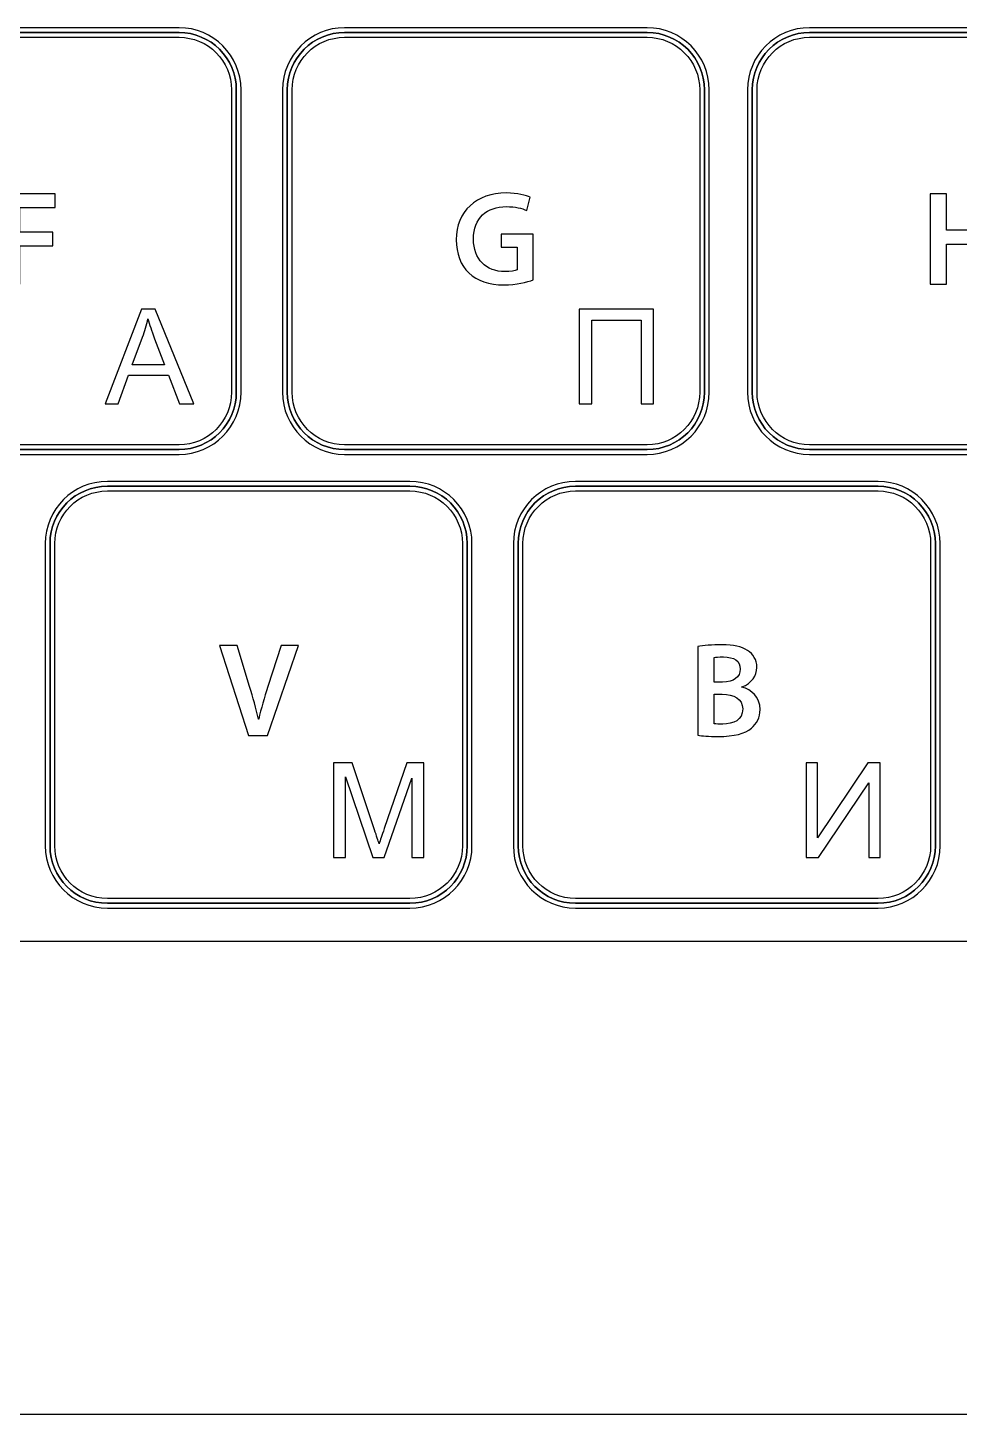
# Model space of a CAD drawing. Header units: millimetres. Extents: x -129 to 142, y -94 to 111.
# Drawn here: x -31.6 to 6, y 6.6 to 62.5 of the extents above; entities that cross this region are included whole.
import ezdxf

# ---------------------------------------------------------------- set-up
doc = ezdxf.new("R2010")
doc.units = ezdxf.units.MM
doc.header["$MEASUREMENT"] = 0
doc.layers.add('layer 1', color=7, linetype='Continuous')

msp = doc.modelspace()

# ---------------------------------------------------------------- linework, layer by layer
at = {"layer": 'layer 1', "color": 7, "lineweight": 25}
for points, knots in [([(-25.4899, 45.3236), (-25.4899, 45.3236), (-37.6914, 45.3236), (-37.6914, 45.3236), (-37.6914, 45.3236), (-39.0724, 45.3236), (-40.1955, 46.4474), (-40.1955, 47.8281), (-40.1955, 47.8281), (-40.1955, 47.8281), (-40.1955, 60.0295), (-40.1955, 60.0295), (-40.1955, 60.0295), (-40.1955, 61.4102), (-39.0724, 62.5336), (-37.6914, 62.5336), (-37.6914, 62.5336), (-37.6914, 62.5336), (-25.4899, 62.5336), (-25.4899, 62.5336), (-25.4899, 62.5336), (-24.1092, 62.5336), (-22.9859, 61.4102), (-22.9859, 60.0295), (-22.9859, 60.0295), (-22.9859, 60.0295), (-22.9859, 47.8281), (-22.9859, 47.8281), (-22.9859, 47.8281), (-22.9859, 46.4474), (-24.1092, 45.3236), (-25.4899, 45.3236)], [0, 0, 0, 0, 0.1111111, 0.1111111, 0.1111111, 0.1111111, 0.2222222, 0.2222222, 0.2222222, 0.2222222, 0.3333333, 0.3333333, 0.3333333, 0.3333333, 0.4444444, 0.4444444, 0.4444444, 0.4444444, 0.5555556, 0.5555556, 0.5555556, 0.5555556, 0.6666667, 0.6666667, 0.6666667, 0.6666667, 0.7777778, 0.7777778, 0.7777778, 0.7777778, 1, 1, 1, 1]), ([(-37.6914, 62.148), (-37.6914, 62.148), (-37.6914, 62.148), (-37.6914, 62.148), (-37.6914, 62.148), (-38.8595, 62.148), (-39.8105, 61.1979), (-39.8105, 60.0295), (-39.8105, 60.0295), (-39.8105, 60.0295), (-39.8105, 47.8281), (-39.8105, 47.8281), (-39.8105, 47.8281), (-39.8105, 46.6597), (-38.8595, 45.7086), (-37.6914, 45.7086), (-37.6914, 45.7086), (-37.6914, 45.7086), (-25.4899, 45.7086), (-25.4899, 45.7086), (-25.4899, 45.7086), (-24.3219, 45.7086), (-23.3711, 46.6597), (-23.3711, 47.8281), (-23.3711, 47.8281), (-23.3711, 47.8281), (-23.3711, 60.0295), (-23.3711, 60.0295), (-23.3711, 60.0295), (-23.3711, 61.1979), (-24.3219, 62.148), (-25.4899, 62.148), (-25.4899, 62.148), (-25.4899, 62.148), (-37.6914, 62.148), (-37.6914, 62.148)], [0, 0, 0, 0, 0.1, 0.1, 0.1, 0.1, 0.2, 0.2, 0.2, 0.2, 0.3, 0.3, 0.3, 0.3, 0.4, 0.4, 0.4, 0.4, 0.5, 0.5, 0.5, 0.5, 0.6, 0.6, 0.6, 0.6, 0.7, 0.7, 0.7, 0.7, 0.8, 0.8, 0.8, 0.8, 1, 1, 1, 1]), ([(-6.6099, 45.3236), (-6.6099, 45.3236), (-18.8119, 45.3236), (-18.8119, 45.3236), (-18.8119, 45.3236), (-20.1926, 45.3236), (-21.3161, 46.4474), (-21.3161, 47.8281), (-21.3161, 47.8281), (-21.3161, 47.8281), (-21.3161, 60.0295), (-21.3161, 60.0295), (-21.3161, 60.0295), (-21.3161, 61.4102), (-20.1926, 62.5336), (-18.8119, 62.5336), (-18.8119, 62.5336), (-18.8119, 62.5336), (-6.6099, 62.5336), (-6.6099, 62.5336), (-6.6099, 62.5336), (-5.2285, 62.5336), (-4.1061, 61.4102), (-4.1061, 60.0295), (-4.1061, 60.0295), (-4.1061, 60.0295), (-4.1061, 47.8281), (-4.1061, 47.8281), (-4.1061, 47.8281), (-4.1061, 46.4474), (-5.2285, 45.3236), (-6.6099, 45.3236)], [0, 0, 0, 0, 0.1111111, 0.1111111, 0.1111111, 0.1111111, 0.2222222, 0.2222222, 0.2222222, 0.2222222, 0.3333333, 0.3333333, 0.3333333, 0.3333333, 0.4444444, 0.4444444, 0.4444444, 0.4444444, 0.5555556, 0.5555556, 0.5555556, 0.5555556, 0.6666667, 0.6666667, 0.6666667, 0.6666667, 0.7777778, 0.7777778, 0.7777778, 0.7777778, 1, 1, 1, 1]), ([(-18.8119, 62.148), (-18.8119, 62.148), (-18.8119, 62.148), (-18.8119, 62.148), (-18.8119, 62.148), (-19.9797, 62.148), (-20.9301, 61.1979), (-20.9301, 60.0295), (-20.9301, 60.0295), (-20.9301, 60.0295), (-20.9301, 47.8281), (-20.9301, 47.8281), (-20.9301, 47.8281), (-20.9301, 46.6597), (-19.9797, 45.7086), (-18.8119, 45.7086), (-18.8119, 45.7086), (-18.8119, 45.7086), (-6.6099, 45.7086), (-6.6099, 45.7086), (-6.6099, 45.7086), (-5.4408, 45.7086), (-4.4904, 46.6597), (-4.4904, 47.8281), (-4.4904, 47.8281), (-4.4904, 47.8281), (-4.4904, 60.0295), (-4.4904, 60.0295), (-4.4904, 60.0295), (-4.4904, 61.1979), (-5.4408, 62.148), (-6.6099, 62.148), (-6.6099, 62.148), (-6.6099, 62.148), (-18.8119, 62.148), (-18.8119, 62.148)], [0, 0, 0, 0, 0.1, 0.1, 0.1, 0.1, 0.2, 0.2, 0.2, 0.2, 0.3, 0.3, 0.3, 0.3, 0.4, 0.4, 0.4, 0.4, 0.5, 0.5, 0.5, 0.5, 0.6, 0.6, 0.6, 0.6, 0.7, 0.7, 0.7, 0.7, 0.8, 0.8, 0.8, 0.8, 1, 1, 1, 1]), ([(12.1412, 45.3236), (12.1412, 45.3236), (-0.0597, 45.3236), (-0.0597, 45.3236), (-0.0597, 45.3236), (-1.4411, 45.3236), (-2.5646, 46.4474), (-2.5646, 47.8281), (-2.5646, 47.8281), (-2.5646, 47.8281), (-2.5646, 60.0295), (-2.5646, 60.0295), (-2.5646, 60.0295), (-2.5646, 61.4102), (-1.4411, 62.5336), (-0.0597, 62.5336), (-0.0597, 62.5336), (-0.0597, 62.5336), (12.1412, 62.5336), (12.1412, 62.5336), (12.1412, 62.5336), (13.5219, 62.5336), (14.6462, 61.4102), (14.6462, 60.0295), (14.6462, 60.0295), (14.6462, 60.0295), (14.6462, 47.8281), (14.6462, 47.8281), (14.6462, 47.8281), (14.6462, 46.4474), (13.5219, 45.3236), (12.1412, 45.3236)], [0, 0, 0, 0, 0.1111111, 0.1111111, 0.1111111, 0.1111111, 0.2222222, 0.2222222, 0.2222222, 0.2222222, 0.3333333, 0.3333333, 0.3333333, 0.3333333, 0.4444444, 0.4444444, 0.4444444, 0.4444444, 0.5555556, 0.5555556, 0.5555556, 0.5555556, 0.6666667, 0.6666667, 0.6666667, 0.6666667, 0.7777778, 0.7777778, 0.7777778, 0.7777778, 1, 1, 1, 1]), ([(-0.0597, 62.148), (-0.0597, 62.148), (-0.0597, 62.148), (-0.0597, 62.148), (-0.0597, 62.148), (-1.2282, 62.148), (-2.1786, 61.1979), (-2.1786, 60.0295), (-2.1786, 60.0295), (-2.1786, 60.0295), (-2.1786, 47.8281), (-2.1786, 47.8281), (-2.1786, 47.8281), (-2.1786, 46.6597), (-1.2282, 45.7086), (-0.0597, 45.7086), (-0.0597, 45.7086), (-0.0597, 45.7086), (12.1412, 45.7086), (12.1412, 45.7086), (12.1412, 45.7086), (13.31, 45.7086), (14.2602, 46.6597), (14.2602, 47.8281), (14.2602, 47.8281), (14.2602, 47.8281), (14.2602, 60.0295), (14.2602, 60.0295), (14.2602, 60.0295), (14.2602, 61.1979), (13.31, 62.148), (12.1412, 62.148), (12.1412, 62.148), (12.1412, 62.148), (-0.0597, 62.148), (-0.0597, 62.148)], [0, 0, 0, 0, 0.1, 0.1, 0.1, 0.1, 0.2, 0.2, 0.2, 0.2, 0.3, 0.3, 0.3, 0.3, 0.4, 0.4, 0.4, 0.4, 0.5, 0.5, 0.5, 0.5, 0.6, 0.6, 0.6, 0.6, 0.7, 0.7, 0.7, 0.7, 0.8, 0.8, 0.8, 0.8, 1, 1, 1, 1]), ([(-16.1783, 27.0219), (-16.1783, 27.0219), (-28.3797, 27.0219), (-28.3797, 27.0219), (-28.3797, 27.0219), (-29.761, 27.0219), (-30.8838, 28.1458), (-30.8838, 29.5265), (-30.8838, 29.5265), (-30.8838, 29.5265), (-30.8838, 41.727), (-30.8838, 41.727), (-30.8838, 41.727), (-30.8838, 43.1081), (-29.761, 44.2315), (-28.3797, 44.2315), (-28.3797, 44.2315), (-28.3797, 44.2315), (-16.1783, 44.2315), (-16.1783, 44.2315), (-16.1783, 44.2315), (-14.7974, 44.2315), (-13.674, 43.1081), (-13.674, 41.727), (-13.674, 41.727), (-13.674, 41.727), (-13.674, 29.5265), (-13.674, 29.5265), (-13.674, 29.5265), (-13.674, 28.1458), (-14.7974, 27.0219), (-16.1783, 27.0219)], [0, 0, 0, 0, 0.1111111, 0.1111111, 0.1111111, 0.1111111, 0.2222222, 0.2222222, 0.2222222, 0.2222222, 0.3333333, 0.3333333, 0.3333333, 0.3333333, 0.4444444, 0.4444444, 0.4444444, 0.4444444, 0.5555556, 0.5555556, 0.5555556, 0.5555556, 0.6666667, 0.6666667, 0.6666667, 0.6666667, 0.7777778, 0.7777778, 0.7777778, 0.7777778, 1, 1, 1, 1]), ([(2.7016, 27.0219), (2.7016, 27.0219), (-9.5002, 27.0219), (-9.5002, 27.0219), (-9.5002, 27.0219), (-10.881, 27.0219), (-12.0042, 28.1458), (-12.0042, 29.5265), (-12.0042, 29.5265), (-12.0042, 29.5265), (-12.0042, 41.727), (-12.0042, 41.727), (-12.0042, 41.727), (-12.0042, 43.1081), (-10.881, 44.2315), (-9.5002, 44.2315), (-9.5002, 44.2315), (-9.5002, 44.2315), (2.7016, 44.2315), (2.7016, 44.2315), (2.7016, 44.2315), (4.0823, 44.2315), (5.2064, 43.1081), (5.2064, 41.727), (5.2064, 41.727), (5.2064, 41.727), (5.2064, 29.5265), (5.2064, 29.5265), (5.2064, 29.5265), (5.2064, 28.1458), (4.0823, 27.0219), (2.7016, 27.0219)], [0, 0, 0, 0, 0.1111111, 0.1111111, 0.1111111, 0.1111111, 0.2222222, 0.2222222, 0.2222222, 0.2222222, 0.3333333, 0.3333333, 0.3333333, 0.3333333, 0.4444444, 0.4444444, 0.4444444, 0.4444444, 0.5555556, 0.5555556, 0.5555556, 0.5555556, 0.6666667, 0.6666667, 0.6666667, 0.6666667, 0.7777778, 0.7777778, 0.7777778, 0.7777778, 1, 1, 1, 1]), ([(-28.3797, 43.8465), (-28.3797, 43.8465), (-28.3797, 43.8465), (-28.3797, 43.8465), (-28.3797, 43.8465), (-29.5476, 43.8465), (-30.4997, 42.8962), (-30.4997, 41.727), (-30.4997, 41.727), (-30.4997, 41.727), (-30.4997, 29.5265), (-30.4997, 29.5265), (-30.4997, 29.5265), (-30.4997, 28.3572), (-29.5476, 27.4069), (-28.3797, 27.4069), (-28.3797, 27.4069), (-28.3797, 27.4069), (-16.1783, 27.4069), (-16.1783, 27.4069), (-16.1783, 27.4069), (-15.0104, 27.4069), (-14.0591, 28.3572), (-14.0591, 29.5265), (-14.0591, 29.5265), (-14.0591, 29.5265), (-14.0591, 41.727), (-14.0591, 41.727), (-14.0591, 41.727), (-14.0591, 42.8962), (-15.0104, 43.8465), (-16.1783, 43.8465), (-16.1783, 43.8465), (-16.1783, 43.8465), (-28.3797, 43.8465), (-28.3797, 43.8465)], [0, 0, 0, 0, 0.1, 0.1, 0.1, 0.1, 0.2, 0.2, 0.2, 0.2, 0.3, 0.3, 0.3, 0.3, 0.4, 0.4, 0.4, 0.4, 0.5, 0.5, 0.5, 0.5, 0.6, 0.6, 0.6, 0.6, 0.7, 0.7, 0.7, 0.7, 0.8, 0.8, 0.8, 0.8, 1, 1, 1, 1]), ([(-9.5002, 43.8465), (-9.5002, 43.8465), (-9.5002, 43.8465), (-9.5002, 43.8465), (-9.5002, 43.8465), (-10.6682, 43.8465), (-11.619, 42.8962), (-11.619, 41.727), (-11.619, 41.727), (-11.619, 41.727), (-11.619, 29.5265), (-11.619, 29.5265), (-11.619, 29.5265), (-11.619, 28.3572), (-10.6682, 27.4069), (-9.5002, 27.4069), (-9.5002, 27.4069), (-9.5002, 27.4069), (2.7016, 27.4069), (2.7016, 27.4069), (2.7016, 27.4069), (3.8703, 27.4069), (4.8214, 28.3572), (4.8214, 29.5265), (4.8214, 29.5265), (4.8214, 29.5265), (4.8214, 41.727), (4.8214, 41.727), (4.8214, 41.727), (4.8214, 42.8962), (3.8703, 43.8465), (2.7016, 43.8465), (2.7016, 43.8465), (2.7016, 43.8465), (-9.5002, 43.8465), (-9.5002, 43.8465)], [0, 0, 0, 0, 0.1, 0.1, 0.1, 0.1, 0.2, 0.2, 0.2, 0.2, 0.3, 0.3, 0.3, 0.3, 0.4, 0.4, 0.4, 0.4, 0.5, 0.5, 0.5, 0.5, 0.6, 0.6, 0.6, 0.6, 0.7, 0.7, 0.7, 0.7, 0.8, 0.8, 0.8, 0.8, 1, 1, 1, 1]), ([(42.5155, 8.9121), (42.5155, 7.6356), (41.4811, 6.6003), (40.2047, 6.6003), (40.2047, 6.6003), (40.2047, 6.6003), (-47.0023, 6.6003), (-47.0023, 6.6003), (-47.0023, 6.6003), (-48.2792, 6.6003), (-49.3145, 7.6356), (-49.3145, 8.9121), (-49.3145, 8.9121), (-49.3145, 8.9121), (-49.3145, 23.3608), (-49.3145, 23.3608), (-49.3145, 23.3608), (-49.3145, 24.6377), (-48.2792, 25.673), (-47.0023, 25.673), (-47.0023, 25.673), (-47.0023, 25.673), (40.2047, 25.673), (40.2047, 25.673), (40.2047, 25.673), (41.4811, 25.673), (42.5155, 24.6377), (42.5155, 23.3608), (42.5155, 23.3608), (42.5155, 23.3608), (42.5155, 8.9121), (42.5155, 8.9121)], [0, 0, 0, 0, 0.1111111, 0.1111111, 0.1111111, 0.1111111, 0.2222222, 0.2222222, 0.2222222, 0.2222222, 0.3333333, 0.3333333, 0.3333333, 0.3333333, 0.4444444, 0.4444444, 0.4444444, 0.4444444, 0.5555556, 0.5555556, 0.5555556, 0.5555556, 0.6666667, 0.6666667, 0.6666667, 0.6666667, 0.7777778, 0.7777778, 0.7777778, 0.7777778, 1, 1, 1, 1])]:
    msp.add_open_spline(points, degree=3, knots=knots, dxfattribs=at)
at = {"layer": 'layer 1', "color": 7}
for points in [[(-23.1782, 47.8281), (-23.1782, 46.5521), (-24.2136, 45.5163), (-25.4899, 45.5163), (-25.4899, 45.5163), (-25.4899, 45.5163), (-37.6914, 45.5163), (-37.6914, 45.5163), (-37.6914, 45.5163), (-38.9685, 45.5163), (-40.0035, 46.5521), (-40.0035, 47.8281), (-40.0035, 47.8281), (-40.0035, 47.8281), (-40.0035, 60.0295), (-40.0035, 60.0295), (-40.0035, 60.0295), (-40.0035, 61.306), (-38.9685, 62.3413), (-37.6914, 62.3413), (-37.6914, 62.3413), (-37.6914, 62.3413), (-25.4899, 62.3413), (-25.4899, 62.3413), (-25.4899, 62.3413), (-24.2136, 62.3413), (-23.1782, 61.306), (-23.1782, 60.0295), (-23.1782, 60.0295), (-23.1782, 60.0295), (-23.1782, 47.8281), (-23.1782, 47.8281)], [(-4.2984, 47.8281), (-4.2984, 46.5521), (-5.3337, 45.5163), (-6.6099, 45.5163), (-6.6099, 45.5163), (-6.6099, 45.5163), (-18.8119, 45.5163), (-18.8119, 45.5163), (-18.8119, 45.5163), (-20.0886, 45.5163), (-21.1236, 46.5521), (-21.1236, 47.8281), (-21.1236, 47.8281), (-21.1236, 47.8281), (-21.1236, 60.0295), (-21.1236, 60.0295), (-21.1236, 60.0295), (-21.1236, 61.306), (-20.0886, 62.3413), (-18.8119, 62.3413), (-18.8119, 62.3413), (-18.8119, 62.3413), (-6.6099, 62.3413), (-6.6099, 62.3413), (-6.6099, 62.3413), (-5.3337, 62.3413), (-4.2984, 61.306), (-4.2984, 60.0295), (-4.2984, 60.0295), (-4.2984, 60.0295), (-4.2984, 47.8281), (-4.2984, 47.8281)], [(14.4529, 47.8281), (14.4529, 46.5521), (13.4182, 45.5163), (12.1412, 45.5163), (12.1412, 45.5163), (12.1412, 45.5163), (-0.0597, 45.5163), (-0.0597, 45.5163), (-0.0597, 45.5163), (-1.3371, 45.5163), (-2.3722, 46.5521), (-2.3722, 47.8281), (-2.3722, 47.8281), (-2.3722, 47.8281), (-2.3722, 60.0295), (-2.3722, 60.0295), (-2.3722, 60.0295), (-2.3722, 61.306), (-1.3371, 62.3413), (-0.0597, 62.3413), (-0.0597, 62.3413), (-0.0597, 62.3413), (12.1412, 62.3413), (12.1412, 62.3413), (12.1412, 62.3413), (13.4182, 62.3413), (14.4529, 61.306), (14.4529, 60.0295), (14.4529, 60.0295), (14.4529, 60.0295), (14.4529, 47.8281), (14.4529, 47.8281)], [(-13.8661, 29.5265), (-13.8661, 28.2501), (-14.9015, 27.2148), (-16.1783, 27.2148), (-16.1783, 27.2148), (-16.1783, 27.2148), (-28.3797, 27.2148), (-28.3797, 27.2148), (-28.3797, 27.2148), (-29.6564, 27.2148), (-30.6917, 28.2501), (-30.6917, 29.5265), (-30.6917, 29.5265), (-30.6917, 29.5265), (-30.6917, 41.727), (-30.6917, 41.727), (-30.6917, 41.727), (-30.6917, 43.0044), (-29.6564, 44.0397), (-28.3797, 44.0397), (-28.3797, 44.0397), (-28.3797, 44.0397), (-16.1783, 44.0397), (-16.1783, 44.0397), (-16.1783, 44.0397), (-14.9015, 44.0397), (-13.8661, 43.0044), (-13.8661, 41.727), (-13.8661, 41.727), (-13.8661, 41.727), (-13.8661, 29.5265), (-13.8661, 29.5265)], [(5.0131, 29.5265), (5.0131, 28.2501), (3.9778, 27.2148), (2.7016, 27.2148), (2.7016, 27.2148), (2.7016, 27.2148), (-9.5002, 27.2148), (-9.5002, 27.2148), (-9.5002, 27.2148), (-10.7766, 27.2148), (-11.811, 28.2501), (-11.811, 29.5265), (-11.811, 29.5265), (-11.811, 29.5265), (-11.811, 41.727), (-11.811, 41.727), (-11.811, 41.727), (-11.811, 43.0044), (-10.7766, 44.0397), (-9.5002, 44.0397), (-9.5002, 44.0397), (-9.5002, 44.0397), (2.7016, 44.0397), (2.7016, 44.0397), (2.7016, 44.0397), (3.9778, 44.0397), (5.0131, 43.0044), (5.0131, 41.727), (5.0131, 41.727), (5.0131, 41.727), (5.0131, 29.5265), (5.0131, 29.5265)]]:
    msp.add_open_spline(points, degree=3, knots=[0, 0, 0, 0, 0.1111111, 0.1111111, 0.1111111, 0.1111111, 0.2222222, 0.2222222, 0.2222222, 0.2222222, 0.3333333, 0.3333333, 0.3333333, 0.3333333, 0.4444444, 0.4444444, 0.4444444, 0.4444444, 0.5555556, 0.5555556, 0.5555556, 0.5555556, 0.6666667, 0.6666667, 0.6666667, 0.6666667, 0.7777778, 0.7777778, 0.7777778, 0.7777778, 1, 1, 1, 1], dxfattribs=at)
at = {"layer": 'layer 1', "color": 251, "lineweight": 25}
for points in [[(-37.6914, 62.3413), (-37.6914, 62.3413), (-25.4899, 62.3413), (-25.4899, 62.3413)], [(-25.4899, 62.3413), (-24.2136, 62.3413), (-23.1782, 61.306), (-23.1782, 60.0295)], [(-21.1236, 60.0295), (-21.1236, 61.306), (-20.0886, 62.3413), (-18.8119, 62.3413)], [(-18.8119, 62.3413), (-18.8119, 62.3413), (-6.6099, 62.3413), (-6.6099, 62.3413)], [(-6.6099, 62.3413), (-5.3337, 62.3413), (-4.2984, 61.306), (-4.2984, 60.0295)], [(-2.3722, 60.0295), (-2.3722, 61.306), (-1.3371, 62.3413), (-0.0597, 62.3413)], [(-0.0597, 62.3413), (-0.0597, 62.3413), (12.1412, 62.3413), (12.1412, 62.3413)], [(-23.1782, 60.0295), (-23.1782, 60.0295), (-23.1782, 47.8281), (-23.1782, 47.8281)], [(-21.1236, 47.8281), (-21.1236, 47.8281), (-21.1236, 60.0295), (-21.1236, 60.0295)], [(-4.2984, 60.0295), (-4.2984, 60.0295), (-4.2984, 47.8281), (-4.2984, 47.8281)], [(-2.3722, 47.8281), (-2.3722, 47.8281), (-2.3722, 60.0295), (-2.3722, 60.0295)], [(-23.1782, 47.8281), (-23.1782, 46.5521), (-24.2136, 45.5163), (-25.4899, 45.5163)], [(-18.8119, 45.5163), (-20.0886, 45.5163), (-21.1236, 46.5521), (-21.1236, 47.8281)], [(-4.2984, 47.8281), (-4.2984, 46.5521), (-5.3337, 45.5163), (-6.6099, 45.5163)], [(-0.0597, 45.5163), (-1.3371, 45.5163), (-2.3722, 46.5521), (-2.3722, 47.8281)], [(-25.4899, 45.5163), (-25.4899, 45.5163), (-37.6914, 45.5163), (-37.6914, 45.5163)], [(-6.6099, 45.5163), (-6.6099, 45.5163), (-18.8119, 45.5163), (-18.8119, 45.5163)], [(12.1412, 45.5163), (12.1412, 45.5163), (-0.0597, 45.5163), (-0.0597, 45.5163)], [(-30.6917, 41.727), (-30.6917, 43.0044), (-29.6564, 44.0397), (-28.3797, 44.0397)], [(-28.3797, 44.0397), (-28.3797, 44.0397), (-16.1783, 44.0397), (-16.1783, 44.0397)], [(-16.1783, 44.0397), (-14.9015, 44.0397), (-13.8661, 43.0044), (-13.8661, 41.727)], [(-11.811, 41.727), (-11.811, 43.0044), (-10.7766, 44.0397), (-9.5002, 44.0397)], [(-9.5002, 44.0397), (-9.5002, 44.0397), (2.7016, 44.0397), (2.7016, 44.0397)], [(2.7016, 44.0397), (3.9778, 44.0397), (5.0131, 43.0044), (5.0131, 41.727)], [(-30.6917, 29.5265), (-30.6917, 29.5265), (-30.6917, 41.727), (-30.6917, 41.727)], [(-13.8661, 41.727), (-13.8661, 41.727), (-13.8661, 29.5265), (-13.8661, 29.5265)], [(-11.811, 29.5265), (-11.811, 29.5265), (-11.811, 41.727), (-11.811, 41.727)], [(5.0131, 41.727), (5.0131, 41.727), (5.0131, 29.5265), (5.0131, 29.5265)], [(-28.3797, 27.2148), (-29.6564, 27.2148), (-30.6917, 28.2501), (-30.6917, 29.5265)], [(-13.8661, 29.5265), (-13.8661, 28.2501), (-14.9015, 27.2148), (-16.1783, 27.2148)], [(-9.5002, 27.2148), (-10.7766, 27.2148), (-11.811, 28.2501), (-11.811, 29.5265)], [(5.0131, 29.5265), (5.0131, 28.2501), (3.9778, 27.2148), (2.7016, 27.2148)], [(-16.1783, 27.2148), (-16.1783, 27.2148), (-28.3797, 27.2148), (-28.3797, 27.2148)], [(2.7016, 27.2148), (2.7016, 27.2148), (-9.5002, 27.2148), (-9.5002, 27.2148)]]:
    msp.add_open_spline(points, degree=3, dxfattribs=at)
at = {"layer": 'layer 1', "color": 252}
for points, knots in [([(-32.5775, 55.8306), (-32.5775, 55.8306), (-30.4789, 55.8306), (-30.4789, 55.8306), (-30.4789, 55.8306), (-30.4789, 55.8306), (-30.4789, 55.2855), (-30.4789, 55.2855), (-30.4789, 55.2855), (-30.4789, 55.2855), (-31.914, 55.2855), (-31.914, 55.2855), (-31.914, 55.2855), (-31.914, 55.2855), (-31.914, 54.283), (-31.914, 54.283), (-31.914, 54.283), (-31.914, 54.283), (-30.576, 54.283), (-30.576, 54.283), (-30.576, 54.283), (-30.576, 54.283), (-30.576, 53.7375), (-30.576, 53.7375), (-30.576, 53.7375), (-30.576, 53.7375), (-31.914, 53.7375), (-31.914, 53.7375), (-31.914, 53.7375), (-31.914, 53.7375), (-31.914, 52.1943), (-31.914, 52.1943), (-31.914, 52.1943), (-31.914, 52.1943), (-32.5775, 52.1943), (-32.5775, 52.1943), (-32.5775, 52.1943), (-32.5775, 52.1943), (-32.5775, 55.8306), (-32.5775, 55.8306)], [0, 0, 0, 0, 0.0909091, 0.0909091, 0.0909091, 0.0909091, 0.1818182, 0.1818182, 0.1818182, 0.1818182, 0.2727273, 0.2727273, 0.2727273, 0.2727273, 0.3636364, 0.3636364, 0.3636364, 0.3636364, 0.4545455, 0.4545455, 0.4545455, 0.4545455, 0.5454545, 0.5454545, 0.5454545, 0.5454545, 0.6363636, 0.6363636, 0.6363636, 0.6363636, 0.7272727, 0.7272727, 0.7272727, 0.7272727, 0.8181818, 0.8181818, 0.8181818, 0.8181818, 1, 1, 1, 1]), ([(-11.2083, 52.3622), (-11.4395, 52.2756), (-11.8933, 52.1571), (-12.3781, 52.1571), (-12.3781, 52.1571), (-12.9932, 52.1571), (-13.4582, 52.3136), (-13.8024, 52.643), (-13.8024, 52.643), (-14.1261, 52.9497), (-14.3144, 53.4302), (-14.31, 53.9806), (-14.31, 53.9806), (-14.31, 55.129), (-13.4893, 55.8678), (-12.2874, 55.8678), (-12.2874, 55.8678), (-11.8387, 55.8678), (-11.4889, 55.7768), (-11.3221, 55.6951), (-11.3221, 55.6951), (-11.3221, 55.6951), (-11.4672, 55.1617), (-11.4672, 55.1617), (-11.4672, 55.1617), (-11.666, 55.2483), (-11.9092, 55.3183), (-12.2926, 55.3183), (-12.2926, 55.3183), (-13.0693, 55.3183), (-13.6138, 54.8593), (-13.6138, 54.0125), (-13.6138, 54.0125), (-13.6138, 53.1876), (-13.1064, 52.6968), (-12.3513, 52.6968), (-12.3513, 52.6968), (-12.1144, 52.6968), (-11.9363, 52.7296), (-11.8495, 52.7722), (-11.8495, 52.7722), (-11.8495, 52.7722), (-11.8495, 53.6783), (-11.8495, 53.6783), (-11.8495, 53.6783), (-11.8495, 53.6783), (-12.4922, 53.6783), (-12.4922, 53.6783), (-12.4922, 53.6783), (-12.4922, 53.6783), (-12.4922, 54.2008), (-12.4922, 54.2008), (-12.4922, 54.2008), (-12.4922, 54.2008), (-11.2083, 54.2008), (-11.2083, 54.2008), (-11.2083, 54.2008), (-11.2083, 54.2008), (-11.2083, 52.3622), (-11.2083, 52.3622)], [0, 0, 0, 0, 0.0625, 0.0625, 0.0625, 0.0625, 0.125, 0.125, 0.125, 0.125, 0.1875, 0.1875, 0.1875, 0.1875, 0.25, 0.25, 0.25, 0.25, 0.3125, 0.3125, 0.3125, 0.3125, 0.375, 0.375, 0.375, 0.375, 0.4375, 0.4375, 0.4375, 0.4375, 0.5, 0.5, 0.5, 0.5, 0.5625, 0.5625, 0.5625, 0.5625, 0.625, 0.625, 0.625, 0.625, 0.6875, 0.6875, 0.6875, 0.6875, 0.75, 0.75, 0.75, 0.75, 0.8125, 0.8125, 0.8125, 0.8125, 0.875, 0.875, 0.875, 0.875, 1, 1, 1, 1]), ([(5.4678, 55.8306), (5.4678, 55.8306), (5.4678, 54.3736), (5.4678, 54.3736), (5.4678, 54.3736), (5.4678, 54.3736), (7.0052, 54.3736), (7.0052, 54.3736), (7.0052, 54.3736), (7.0052, 54.3736), (7.0052, 55.8306), (7.0052, 55.8306), (7.0052, 55.8306), (7.0052, 55.8306), (7.6679, 55.8306), (7.6679, 55.8306), (7.6679, 55.8306), (7.6679, 55.8306), (7.6679, 52.1943), (7.6679, 52.1943), (7.6679, 52.1943), (7.6679, 52.1943), (7.0052, 52.1943), (7.0052, 52.1943), (7.0052, 52.1943), (7.0052, 52.1943), (7.0052, 53.7977), (7.0052, 53.7977), (7.0052, 53.7977), (7.0052, 53.7977), (5.4678, 53.7977), (5.4678, 53.7977), (5.4678, 53.7977), (5.4678, 53.7977), (5.4678, 52.1943), (5.4678, 52.1943), (5.4678, 52.1943), (5.4678, 52.1943), (4.8042, 52.1943), (4.8042, 52.1943), (4.8042, 52.1943), (4.8042, 52.1943), (4.8042, 55.8306), (4.8042, 55.8306), (4.8042, 55.8306), (4.8042, 55.8306), (5.4678, 55.8306), (5.4678, 55.8306)], [0, 0, 0, 0, 0.0769231, 0.0769231, 0.0769231, 0.0769231, 0.1538462, 0.1538462, 0.1538462, 0.1538462, 0.2307692, 0.2307692, 0.2307692, 0.2307692, 0.3076923, 0.3076923, 0.3076923, 0.3076923, 0.3846154, 0.3846154, 0.3846154, 0.3846154, 0.4615385, 0.4615385, 0.4615385, 0.4615385, 0.5384615, 0.5384615, 0.5384615, 0.5384615, 0.6153846, 0.6153846, 0.6153846, 0.6153846, 0.6923077, 0.6923077, 0.6923077, 0.6923077, 0.7692308, 0.7692308, 0.7692308, 0.7692308, 0.8461538, 0.8461538, 0.8461538, 0.8461538, 1, 1, 1, 1]), ([(-22.6863, 33.9788), (-22.6863, 33.9788), (-23.8616, 37.6155), (-23.8616, 37.6155), (-23.8616, 37.6155), (-23.8616, 37.6155), (-23.1395, 37.6155), (-23.1395, 37.6155), (-23.1395, 37.6155), (-23.1395, 37.6155), (-22.6431, 35.9648), (-22.6431, 35.9648), (-22.6431, 35.9648), (-22.5034, 35.5058), (-22.3842, 35.0798), (-22.2873, 34.6374), (-22.2873, 34.6374), (-22.2873, 34.6374), (-22.2771, 34.6374), (-22.2771, 34.6374), (-22.2771, 34.6374), (-22.1793, 35.0684), (-22.05, 35.5122), (-21.9045, 35.9535), (-21.9045, 35.9535), (-21.9045, 35.9535), (-21.3753, 37.6155), (-21.3753, 37.6155), (-21.3753, 37.6155), (-21.3753, 37.6155), (-20.6693, 37.6155), (-20.6693, 37.6155), (-20.6693, 37.6155), (-20.6693, 37.6155), (-21.9252, 33.9788), (-21.9252, 33.9788), (-21.9252, 33.9788), (-21.9252, 33.9788), (-22.6863, 33.9788), (-22.6863, 33.9788)], [0, 0, 0, 0, 0.0909091, 0.0909091, 0.0909091, 0.0909091, 0.1818182, 0.1818182, 0.1818182, 0.1818182, 0.2727273, 0.2727273, 0.2727273, 0.2727273, 0.3636364, 0.3636364, 0.3636364, 0.3636364, 0.4545455, 0.4545455, 0.4545455, 0.4545455, 0.5454545, 0.5454545, 0.5454545, 0.5454545, 0.6363636, 0.6363636, 0.6363636, 0.6363636, 0.7272727, 0.7272727, 0.7272727, 0.7272727, 0.8181818, 0.8181818, 0.8181818, 0.8181818, 1, 1, 1, 1]), ([(-4.5694, 37.5662), (-4.3593, 37.6093), (-3.9763, 37.6421), (-3.6042, 37.6421), (-3.6042, 37.6421), (-3.1124, 37.6421), (-2.811, 37.5829), (-2.5629, 37.4096), (-2.5629, 37.4096), (-2.3364, 37.2751), (-2.185, 37.0372), (-2.185, 36.7305), (-2.185, 36.7305), (-2.185, 36.3953), (-2.396, 36.0885), (-2.7893, 35.9423), (-2.7893, 35.9423), (-2.7893, 35.9423), (-2.7893, 35.9325), (-2.7893, 35.9325), (-2.7893, 35.9325), (-2.4064, 35.8352), (-2.0558, 35.5328), (-2.0558, 35.0308), (-2.0558, 35.0308), (-2.0558, 34.7074), (-2.1962, 34.4545), (-2.4064, 34.2812), (-2.4064, 34.2812), (-2.6659, 34.0552), (-3.0918, 33.9416), (-3.7546, 33.9416), (-3.7546, 33.9416), (-4.122, 33.9416), (-4.4029, 33.9686), (-4.5694, 33.9896), (-4.5694, 33.9896), (-4.5694, 33.9896), (-4.5694, 37.5662), (-4.5694, 37.5662)], [0, 0, 0, 0, 0.0909091, 0.0909091, 0.0909091, 0.0909091, 0.1818182, 0.1818182, 0.1818182, 0.1818182, 0.2727273, 0.2727273, 0.2727273, 0.2727273, 0.3636364, 0.3636364, 0.3636364, 0.3636364, 0.4545455, 0.4545455, 0.4545455, 0.4545455, 0.5454545, 0.5454545, 0.5454545, 0.5454545, 0.6363636, 0.6363636, 0.6363636, 0.6363636, 0.7272727, 0.7272727, 0.7272727, 0.7272727, 0.8181818, 0.8181818, 0.8181818, 0.8181818, 1, 1, 1, 1]), ([(-3.9111, 36.1316), (-3.9111, 36.1316), (-3.9111, 36.1316), (-3.9111, 36.1316), (-3.9111, 36.1316), (-3.9111, 36.1316), (-3.5715, 36.1316), (-3.5715, 36.1316), (-3.5715, 36.1316), (-3.1124, 36.1316), (-2.8543, 36.3479), (-2.8543, 36.6546), (-2.8543, 36.6546), (-2.8543, 36.9942), (-3.1124, 37.1513), (-3.5342, 37.1513), (-3.5342, 37.1513), (-3.7279, 37.1513), (-3.8409, 37.1405), (-3.9111, 37.1248), (-3.9111, 37.1248), (-3.9111, 37.1248), (-3.9111, 36.1316), (-3.9111, 36.1316)], [0, 0, 0, 0, 0.1428571, 0.1428571, 0.1428571, 0.1428571, 0.2857143, 0.2857143, 0.2857143, 0.2857143, 0.4285714, 0.4285714, 0.4285714, 0.4285714, 0.5714286, 0.5714286, 0.5714286, 0.5714286, 0.7142857, 0.7142857, 0.7142857, 0.7142857, 1, 1, 1, 1]), ([(-3.9111, 34.4583), (-3.9111, 34.4583), (-3.9111, 34.4583), (-3.9111, 34.4583), (-3.9111, 34.4583), (-3.8255, 34.4441), (-3.7117, 34.4441), (-3.5609, 34.4441), (-3.5609, 34.4441), (-3.135, 34.4441), (-2.7576, 34.6046), (-2.7576, 35.0524), (-2.7576, 35.0524), (-2.7576, 35.4732), (-3.1236, 35.6463), (-3.5819, 35.6463), (-3.5819, 35.6463), (-3.5819, 35.6463), (-3.9111, 35.6463), (-3.9111, 35.6463), (-3.9111, 35.6463), (-3.9111, 35.6463), (-3.9111, 34.4583), (-3.9111, 34.4583)], [0, 0, 0, 0, 0.1428571, 0.1428571, 0.1428571, 0.1428571, 0.2857143, 0.2857143, 0.2857143, 0.2857143, 0.4285714, 0.4285714, 0.4285714, 0.4285714, 0.5714286, 0.5714286, 0.5714286, 0.5714286, 0.7142857, 0.7142857, 0.7142857, 0.7142857, 1, 1, 1, 1])]:
    msp.add_open_spline(points, degree=3, knots=knots, dxfattribs=at)
at = {"layer": 'layer 1'}
for points, knots in [([(-28.4741, 47.3625), (-28.4741, 47.3625), (-27.0088, 51.1824), (-27.0088, 51.1824), (-27.0088, 51.1824), (-27.0088, 51.1824), (-26.453, 51.1824), (-26.453, 51.1824), (-26.453, 51.1824), (-26.453, 51.1824), (-24.8979, 47.3625), (-24.8979, 47.3625), (-24.8979, 47.3625), (-24.8979, 47.3625), (-25.4732, 47.3625), (-25.4732, 47.3625), (-25.4732, 47.3625), (-25.4732, 47.3625), (-25.9151, 48.5202), (-25.9151, 48.5202), (-25.9151, 48.5202), (-25.9151, 48.5202), (-27.5236, 48.5202), (-27.5236, 48.5202), (-27.5236, 48.5202), (-27.5236, 48.5202), (-27.9379, 47.3625), (-27.9379, 47.3625), (-27.9379, 47.3625), (-27.9379, 47.3625), (-28.4741, 47.3625), (-28.4741, 47.3625)], [0, 0, 0, 0, 0.1111111, 0.1111111, 0.1111111, 0.1111111, 0.2222222, 0.2222222, 0.2222222, 0.2222222, 0.3333333, 0.3333333, 0.3333333, 0.3333333, 0.4444444, 0.4444444, 0.4444444, 0.4444444, 0.5555556, 0.5555556, 0.5555556, 0.5555556, 0.6666667, 0.6666667, 0.6666667, 0.6666667, 0.7777778, 0.7777778, 0.7777778, 0.7777778, 1, 1, 1, 1]), ([(-9.3462, 51.1824), (-9.3462, 51.1824), (-6.3479, 51.1824), (-6.3479, 51.1824), (-6.3479, 51.1824), (-6.3479, 51.1824), (-6.3479, 47.3625), (-6.3479, 47.3625), (-6.3479, 47.3625), (-6.3479, 47.3625), (-6.8547, 47.3625), (-6.8547, 47.3625), (-6.8547, 47.3625), (-6.8547, 47.3625), (-6.8547, 50.7342), (-6.8547, 50.7342), (-6.8547, 50.7342), (-6.8547, 50.7342), (-8.8393, 50.7342), (-8.8393, 50.7342), (-8.8393, 50.7342), (-8.8393, 50.7342), (-8.8393, 47.3625), (-8.8393, 47.3625), (-8.8393, 47.3625), (-8.8393, 47.3625), (-9.3462, 47.3625), (-9.3462, 47.3625), (-9.3462, 47.3625), (-9.3462, 47.3625), (-9.3462, 51.1824), (-9.3462, 51.1824)], [0, 0, 0, 0, 0.1111111, 0.1111111, 0.1111111, 0.1111111, 0.2222222, 0.2222222, 0.2222222, 0.2222222, 0.3333333, 0.3333333, 0.3333333, 0.3333333, 0.4444444, 0.4444444, 0.4444444, 0.4444444, 0.5555556, 0.5555556, 0.5555556, 0.5555556, 0.6666667, 0.6666667, 0.6666667, 0.6666667, 0.7777778, 0.7777778, 0.7777778, 0.7777778, 1, 1, 1, 1]), ([(-27.3751, 48.931), (-27.3751, 48.931), (-26.0734, 48.931), (-26.0734, 48.931), (-26.0734, 48.931), (-26.0734, 48.931), (-26.4717, 49.99), (-26.4717, 49.99), (-26.4717, 49.99), (-26.5917, 50.3119), (-26.6824, 50.5777), (-26.7456, 50.7876), (-26.7456, 50.7876), (-26.798, 50.5386), (-26.8683, 50.2941), (-26.9563, 50.0522), (-26.9563, 50.0522), (-26.9563, 50.0522), (-27.3751, 48.931), (-27.3751, 48.931)], [0, 0, 0, 0, 0.1666667, 0.1666667, 0.1666667, 0.1666667, 0.3333333, 0.3333333, 0.3333333, 0.3333333, 0.5, 0.5, 0.5, 0.5, 0.6666667, 0.6666667, 0.6666667, 0.6666667, 1, 1, 1, 1]), ([(-19.2638, 29.061), (-19.2638, 29.061), (-19.2638, 32.8809), (-19.2638, 32.8809), (-19.2638, 32.8809), (-19.2638, 32.8809), (-18.5062, 32.8809), (-18.5062, 32.8809), (-18.5062, 32.8809), (-18.5062, 32.8809), (-17.6028, 30.1769), (-17.6028, 30.1769), (-17.6028, 30.1769), (-17.5192, 29.9253), (-17.4588, 29.7368), (-17.4205, 29.6114), (-17.4205, 29.6114), (-17.377, 29.7501), (-17.3085, 29.9546), (-17.216, 30.224), (-17.216, 30.224), (-17.216, 30.224), (-16.2966, 32.8809), (-16.2966, 32.8809), (-16.2966, 32.8809), (-16.2966, 32.8809), (-15.62, 32.8809), (-15.62, 32.8809), (-15.62, 32.8809), (-15.62, 32.8809), (-15.62, 29.061), (-15.62, 29.061), (-15.62, 29.061), (-15.62, 29.061), (-16.1055, 29.061), (-16.1055, 29.061), (-16.1055, 29.061), (-16.1055, 29.061), (-16.1055, 32.2567), (-16.1055, 32.2567), (-16.1055, 32.2567), (-16.1055, 32.2567), (-17.2205, 29.061), (-17.2205, 29.061), (-17.2205, 29.061), (-17.2205, 29.061), (-17.6757, 29.061), (-17.6757, 29.061), (-17.6757, 29.061), (-17.6757, 29.061), (-18.7783, 32.3154), (-18.7783, 32.3154), (-18.7783, 32.3154), (-18.7783, 32.3154), (-18.7783, 29.061), (-18.7783, 29.061), (-18.7783, 29.061), (-18.7783, 29.061), (-19.2638, 29.061), (-19.2638, 29.061)], [0, 0, 0, 0, 0.0625, 0.0625, 0.0625, 0.0625, 0.125, 0.125, 0.125, 0.125, 0.1875, 0.1875, 0.1875, 0.1875, 0.25, 0.25, 0.25, 0.25, 0.3125, 0.3125, 0.3125, 0.3125, 0.375, 0.375, 0.375, 0.375, 0.4375, 0.4375, 0.4375, 0.4375, 0.5, 0.5, 0.5, 0.5, 0.5625, 0.5625, 0.5625, 0.5625, 0.625, 0.625, 0.625, 0.625, 0.6875, 0.6875, 0.6875, 0.6875, 0.75, 0.75, 0.75, 0.75, 0.8125, 0.8125, 0.8125, 0.8125, 0.875, 0.875, 0.875, 0.875, 1, 1, 1, 1]), ([(-0.2021, 32.8809), (-0.2021, 32.8809), (0.2567, 32.8809), (0.2567, 32.8809), (0.2567, 32.8809), (0.2567, 32.8809), (0.2567, 29.8559), (0.2567, 29.8559), (0.2567, 29.8559), (0.2567, 29.8559), (2.2902, 32.8809), (2.2902, 32.8809), (2.2902, 32.8809), (2.2902, 32.8809), (2.7908, 32.8809), (2.7908, 32.8809), (2.7908, 32.8809), (2.7908, 32.8809), (2.7908, 29.061), (2.7908, 29.061), (2.7908, 29.061), (2.7908, 29.061), (2.332, 29.061), (2.332, 29.061), (2.332, 29.061), (2.332, 29.061), (2.332, 32.0779), (2.332, 32.0779), (2.332, 32.0779), (2.332, 32.0779), (0.3038, 29.061), (0.3038, 29.061), (0.3038, 29.061), (0.3038, 29.061), (-0.2021, 29.061), (-0.2021, 29.061), (-0.2021, 29.061), (-0.2021, 29.061), (-0.2021, 32.8809), (-0.2021, 32.8809)], [0, 0, 0, 0, 0.0909091, 0.0909091, 0.0909091, 0.0909091, 0.1818182, 0.1818182, 0.1818182, 0.1818182, 0.2727273, 0.2727273, 0.2727273, 0.2727273, 0.3636364, 0.3636364, 0.3636364, 0.3636364, 0.4545455, 0.4545455, 0.4545455, 0.4545455, 0.5454545, 0.5454545, 0.5454545, 0.5454545, 0.6363636, 0.6363636, 0.6363636, 0.6363636, 0.7272727, 0.7272727, 0.7272727, 0.7272727, 0.8181818, 0.8181818, 0.8181818, 0.8181818, 1, 1, 1, 1])]:
    msp.add_open_spline(points, degree=3, knots=knots, dxfattribs=at)

doc.saveas('drawing.dxf')
